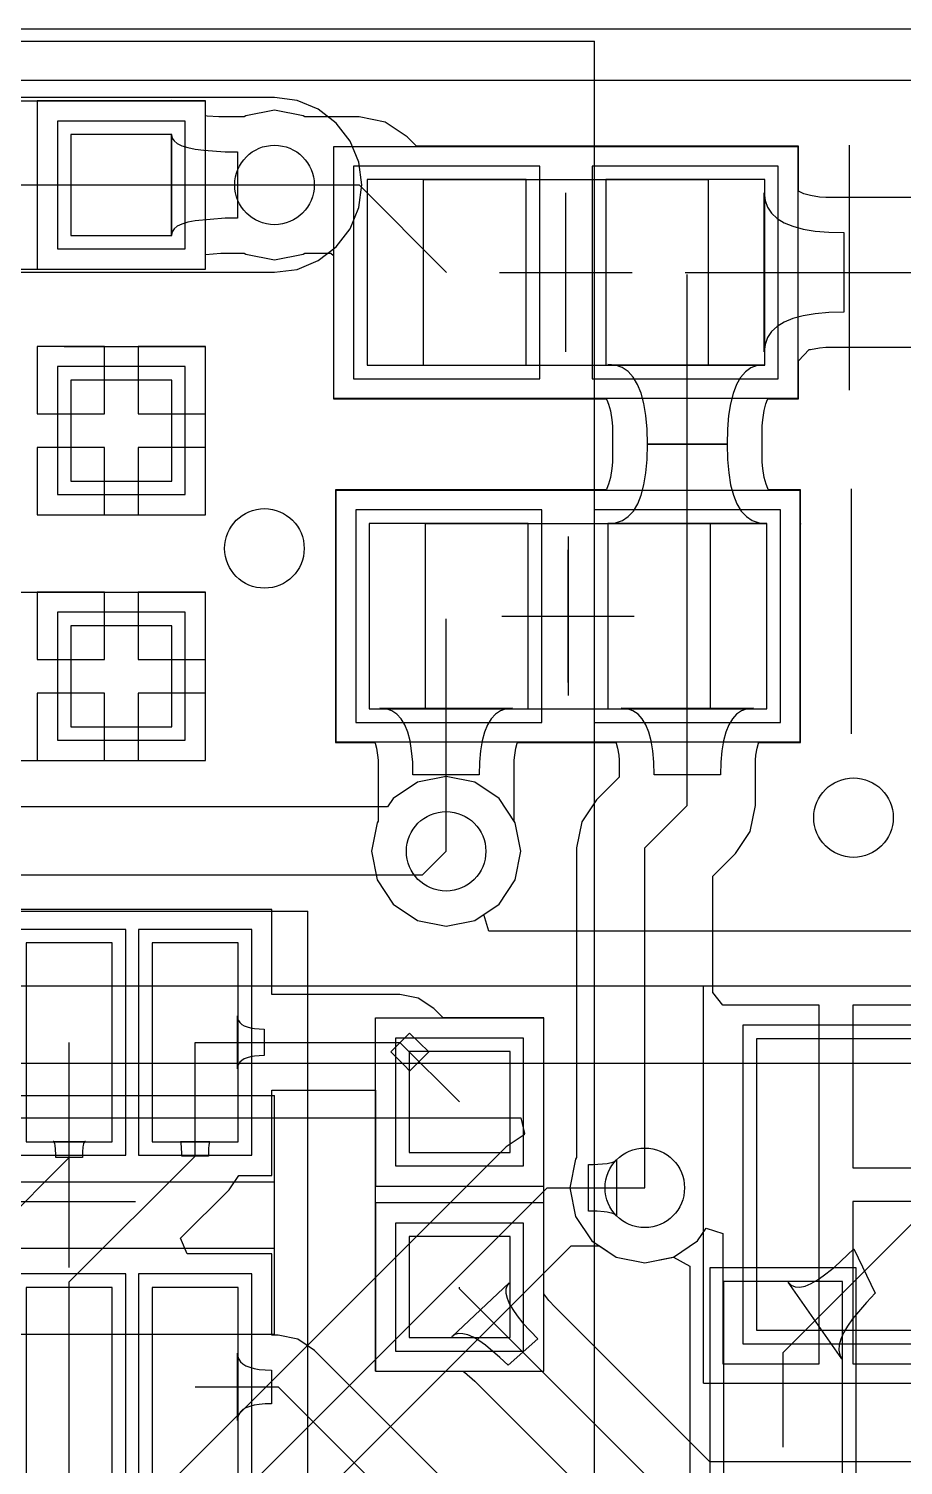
# Model space of a CAD drawing. Header units: millimetres. Extents: x 54.7 to 132.3, y 69.9 to 97.5.
# Drawn here: x 90.22 to 96.82, y 86.68 to 97.52 of the extents above; entities that cross this region are included whole.
import ezdxf

# ---------------------------------------------------------------- set-up
doc = ezdxf.new("R2010")
doc.units = ezdxf.units.MM
for name, color, linetype in [('BottomLayer', 5, 'Continuous'), ('BottomOverlay', 54, 'Continuous'), ('BottomPaste', 16, 'Continuous'), ('BottomSolder', 6, 'Continuous'), ('KeepOutLayer', 6, 'Continuous'), ('Mechanical13', 56, 'Continuous'), ('Mechanical15', 56, 'Continuous'), ('MultiLayer', 9, 'Continuous'), ('TopLayer', 1, 'Continuous'), ('TopOverlay', 2, 'Continuous'), ('TopPaste', 8, 'Continuous'), ('TopSolder', 216, 'Continuous')]:
    doc.layers.add(name, color=color, linetype=linetype)

# ---------------------------------------------------------------- blocks, each defined once
blk = doc.blocks.new('IMH3A_9')
at = {"layer": 'Mechanical13'}
for p, q in [((-1.5, 1.002), (-1.5, -0.798)), ((1.6, 1.002), (-1.5, 1.002)), ((1.6, -0.798), (1.6, 1.002)), ((1.6, -0.798), (-1.5, -0.798))]:
    blk.add_line(p, q, dxfattribs=at)
at = {"layer": 'Mechanical15'}
for p, q in [((-1.75, 2.388), (-1.75, -2.191)), ((1.85, 2.388), (-1.75, 2.388)), ((1.85, 2.388), (1.85, -2.191)), ((0.05, 0.5), (0.05, -0.5)), ((0.55, 0), (-0.45, 0)), ((1.85, -2.191), (-1.75, -2.191))]:
    blk.add_line(p, q, dxfattribs=at)
at = {"layer": 'TopLayer'}
for p, q in [((-0.575, 2.15), (-1.225, 2.15)), ((-1.225, 2.15), (-1.225, 0.65)), ((-0.575, 0.65), (-0.575, 2.15)), ((0.375, 2.15), (-0.275, 2.15)), ((-0.275, 2.15), (-0.275, 0.65)), ((0.375, 0.65), (0.375, 2.15)), ((1.325, 2.15), (0.675, 2.15)), ((0.675, 2.15), (0.675, 0.65)), ((1.325, 0.65), (1.325, 2.15)), ((-1.225, 0.65), (-0.575, 0.65)), ((-0.275, 0.65), (0.375, 0.65)), ((0.675, 0.65), (1.325, 0.65)), ((-0.575, -0.45), (-1.225, -0.45)), ((-1.225, -0.45), (-1.225, -1.95)), ((-0.575, -1.95), (-0.575, -0.45)), ((0.375, -0.45), (-0.275, -0.45)), ((-0.275, -0.45), (-0.275, -1.95)), ((0.375, -1.95), (0.375, -0.45)), ((1.325, -0.45), (0.675, -0.45)), ((0.675, -0.45), (0.675, -1.95)), ((1.325, -1.95), (1.325, -0.45)), ((-1.225, -1.95), (-0.575, -1.95)), ((-0.275, -1.95), (0.375, -1.95)), ((0.675, -1.95), (1.325, -1.95))]:
    blk.add_line(p, q, dxfattribs=at)
at = {"layer": 'TopOverlay'}
for p, q in [((2.3, 2.3), (2.3, -2.1)), ((1.6, 0.352), (-1.5, 0.352)), ((-1.5, 0.352), (-1.5, -0.148)), ((1.6, 0.352), (1.6, -0.148)), ((1.6, -0.148), (-1.5, -0.148))]:
    blk.add_line(p, q, dxfattribs=at)
at = {"layer": 'TopPaste'}
for p, q in [((-0.575, 2.15), (-1.225, 2.15)), ((-1.225, 2.15), (-1.225, 0.65)), ((-0.575, 0.65), (-0.575, 2.15)), ((0.375, 2.15), (-0.275, 2.15)), ((-0.275, 2.15), (-0.275, 0.65)), ((0.375, 0.65), (0.375, 2.15)), ((1.325, 2.15), (0.675, 2.15)), ((0.675, 2.15), (0.675, 0.65)), ((1.325, 0.65), (1.325, 2.15)), ((-1.225, 0.65), (-0.575, 0.65)), ((-0.275, 0.65), (0.375, 0.65)), ((0.675, 0.65), (1.325, 0.65)), ((-0.575, -0.45), (-1.225, -0.45)), ((-1.225, -0.45), (-1.225, -1.95)), ((-0.575, -1.95), (-0.575, -0.45)), ((0.375, -0.45), (-0.275, -0.45)), ((-0.275, -0.45), (-0.275, -1.95)), ((0.375, -1.95), (0.375, -0.45)), ((1.325, -0.45), (0.675, -0.45)), ((0.675, -0.45), (0.675, -1.95)), ((1.325, -1.95), (1.325, -0.45)), ((-1.225, -1.95), (-0.575, -1.95)), ((-0.275, -1.95), (0.375, -1.95)), ((0.675, -1.95), (1.325, -1.95))]:
    blk.add_line(p, q, dxfattribs=at)
at = {"layer": 'TopSolder'}
for p, q in [((-0.473, 2.252), (-1.327, 2.252)), ((-1.327, 2.252), (-1.327, 0.548)), ((-0.473, 0.548), (-0.473, 2.252)), ((0.477, 2.252), (-0.377, 2.252)), ((-0.377, 2.252), (-0.377, 0.548)), ((0.477, 0.548), (0.477, 2.252)), ((1.427, 2.252), (0.573, 2.252)), ((0.573, 2.252), (0.573, 0.548)), ((1.427, 0.548), (1.427, 2.252)), ((-1.327, 0.548), (-0.473, 0.548)), ((-0.377, 0.548), (0.477, 0.548)), ((0.573, 0.548), (1.427, 0.548)), ((-0.473, -0.348), (-1.327, -0.348)), ((-1.327, -0.348), (-1.327, -2.052)), ((-0.473, -2.052), (-0.473, -0.348)), ((0.477, -0.348), (-0.377, -0.348)), ((-0.377, -0.348), (-0.377, -2.052)), ((0.477, -2.052), (0.477, -0.348)), ((1.427, -0.348), (0.573, -0.348)), ((0.573, -0.348), (0.573, -2.052)), ((1.427, -2.052), (1.427, -0.348)), ((-1.327, -2.052), (-0.473, -2.052)), ((-0.377, -2.052), (0.477, -2.052)), ((0.573, -2.052), (1.427, -2.052))]:
    blk.add_line(p, q, dxfattribs=at)
blk = doc.blocks.new('SSH1106_B_12')
at = {"layer": 'BottomOverlay'}
for p in [(2.762, -2.134), (37.362, -25.381)]:
    blk.add_line(p, (2.762, -25.381), dxfattribs=at)
blk = doc.blocks.new('R0603_16')
at = {"layer": 'TopLayer'}
for p, q in [((-1.0795, 0.381), (-1.0795, -0.381)), ((-0.3175, 0.381), (-1.0795, 0.381)), ((-0.3175, -0.381), (-0.3175, 0.381)), ((0.3175, 0.381), (0.3175, -0.381)), ((1.0795, 0.381), (0.3175, 0.381)), ((1.0795, -0.381), (1.0795, 0.381)), ((-1.0795, -0.381), (-0.3175, -0.381)), ((0.3175, -0.381), (1.0795, -0.381))]:
    blk.add_line(p, q, dxfattribs=at)
at = {"layer": 'TopOverlay'}
for p, q in [((-1.3335, 0.635), (-1.3335, -0.635)), ((1.3335, 0.635), (-1.3335, 0.635)), ((1.3335, 0.635), (1.3335, -0.635)), ((1.3335, -0.635), (-1.3335, -0.635))]:
    blk.add_line(p, q, dxfattribs=at)
at = {"layer": 'TopPaste'}
for p, q in [((-1.0795, 0.381), (-1.0795, -0.381)), ((-0.3175, 0.381), (-1.0795, 0.381)), ((-0.3175, -0.381), (-0.3175, 0.381)), ((0.3175, 0.381), (0.3175, -0.381)), ((1.0795, 0.381), (0.3175, 0.381)), ((1.0795, -0.381), (1.0795, 0.381)), ((-1.0795, -0.381), (-0.3175, -0.381)), ((0.3175, -0.381), (1.0795, -0.381))]:
    blk.add_line(p, q, dxfattribs=at)
at = {"layer": 'TopSolder'}
for p, q in [((-1.1811, 0.4826), (-1.1811, -0.4826)), ((-0.2159, 0.4826), (-1.1811, 0.4826)), ((-0.2159, -0.4826), (-0.2159, 0.4826)), ((0.2159, 0.4826), (0.2159, -0.4826)), ((1.1811, 0.4826), (0.2159, 0.4826)), ((1.1811, -0.4826), (1.1811, 0.4826)), ((-1.1811, -0.4826), (-0.2159, -0.4826)), ((0.2159, -0.4826), (1.1811, -0.4826))]:
    blk.add_line(p, q, dxfattribs=at)
blk = doc.blocks.new('R0603_19')
at = {"layer": 'TopLayer'}
for p, q in [((-1.0795, 0.381), (-1.0795, -0.381)), ((-0.3175, 0.381), (-1.0795, 0.381)), ((-0.3175, -0.381), (-0.3175, 0.381)), ((0.3175, 0.381), (0.3175, -0.381)), ((1.0795, 0.381), (0.3175, 0.381)), ((1.0795, -0.381), (1.0795, 0.381)), ((-1.0795, -0.381), (-0.3175, -0.381)), ((0.3175, -0.381), (1.0795, -0.381))]:
    blk.add_line(p, q, dxfattribs=at)
at = {"layer": 'TopOverlay'}
for p, q in [((-1.3335, -0.635), (-1.3335, 0.635)), ((-1.3335, 0.635), (1.3335, 0.635)), ((1.3335, -0.635), (1.3335, 0.635)), ((-1.3335, -0.635), (1.3335, -0.635))]:
    blk.add_line(p, q, dxfattribs=at)
at = {"layer": 'TopPaste'}
for p, q in [((-1.0795, 0.381), (-1.0795, -0.381)), ((-0.3175, 0.381), (-1.0795, 0.381)), ((-0.3175, -0.381), (-0.3175, 0.381)), ((0.3175, 0.381), (0.3175, -0.381)), ((1.0795, 0.381), (0.3175, 0.381)), ((1.0795, -0.381), (1.0795, 0.381)), ((-1.0795, -0.381), (-0.3175, -0.381)), ((0.3175, -0.381), (1.0795, -0.381))]:
    blk.add_line(p, q, dxfattribs=at)
at = {"layer": 'TopSolder'}
for p, q in [((-1.1811, 0.4826), (-1.1811, -0.4826)), ((-0.2159, 0.4826), (-1.1811, 0.4826)), ((-0.2159, -0.4826), (-0.2159, 0.4826)), ((0.2159, 0.4826), (0.2159, -0.4826)), ((1.1811, 0.4826), (0.2159, 0.4826)), ((1.1811, -0.4826), (1.1811, 0.4826)), ((-1.1811, -0.4826), (-0.2159, -0.4826)), ((0.2159, -0.4826), (1.1811, -0.4826))]:
    blk.add_line(p, q, dxfattribs=at)
blk = doc.blocks.new('R0603_26')
at = {"layer": 'TopLayer'}
for p, q in [((-1.079, 0.381), (-1.079, -0.381)), ((-0.317, 0.381), (-1.079, 0.381)), ((-0.317, -0.381), (-0.317, 0.381)), ((0.317, 0.381), (0.317, -0.381)), ((1.079, 0.381), (0.317, 0.381)), ((1.079, -0.381), (1.079, 0.381)), ((-1.079, -0.381), (-0.317, -0.381)), ((0.317, -0.381), (1.079, -0.381))]:
    blk.add_line(p, q, dxfattribs=at)
at = {"layer": 'TopOverlay'}
for p, q in [((-1.333, -0.635), (-1.333, 0.635)), ((1.333, 0.635), (-1.333, 0.635)), ((1.333, -0.635), (1.333, 0.635)), ((1.333, -0.635), (-1.333, -0.635))]:
    blk.add_line(p, q, dxfattribs=at)
at = {"layer": 'TopPaste'}
for p, q in [((-1.079, 0.381), (-1.079, -0.381)), ((-0.317, 0.381), (-1.079, 0.381)), ((-0.317, -0.381), (-0.317, 0.381)), ((0.317, 0.381), (0.317, -0.381)), ((1.079, 0.381), (0.317, 0.381)), ((1.079, -0.381), (1.079, 0.381)), ((-1.079, -0.381), (-0.317, -0.381)), ((0.317, -0.381), (1.079, -0.381))]:
    blk.add_line(p, q, dxfattribs=at)
at = {"layer": 'TopSolder'}
for p, q in [((-1.181, 0.483), (-1.181, -0.483)), ((-0.216, 0.483), (-1.181, 0.483)), ((-0.216, -0.483), (-0.216, 0.483)), ((0.216, 0.483), (0.216, -0.483)), ((1.181, 0.483), (0.216, 0.483)), ((1.181, -0.483), (1.181, 0.483)), ((-1.181, -0.483), (-0.216, -0.483)), ((0.216, -0.483), (1.181, -0.483))]:
    blk.add_line(p, q, dxfattribs=at)
blk = doc.blocks.new('1_4148_39')
at = {"layer": 'Mechanical13'}
for p, q in [((-0.257, -0.678), (-0.257, 0.722)), ((-0.257, 0.722), (1.893, 0.722)), ((1.893, -0.678), (1.893, 0.722)), ((-0.257, -0.678), (1.893, -0.678))]:
    blk.add_line(p, q, dxfattribs=at)
at = {"layer": 'Mechanical15'}
for p, q in [((-0.932, -0.928), (-0.932, 0.972)), ((-0.932, 0.972), (2.568, 0.972)), ((2.568, 0.972), (2.568, -0.928)), ((0.818, -0.478), (0.818, 0.522)), ((0.318, 0.022), (1.318, 0.022)), ((-0.932, -0.928), (2.568, -0.928))]:
    blk.add_line(p, q, dxfattribs=at)
at = {"layer": 'TopLayer'}
for p, q in [((0.518, 0.722), (-0.682, 0.722)), ((-0.682, 0.722), (-0.682, -0.678)), ((0.518, -0.678), (0.518, 0.722)), ((2.318, 0.722), (1.118, 0.722)), ((1.118, 0.722), (1.118, -0.678)), ((2.318, -0.678), (2.318, 0.722)), ((-0.682, -0.678), (0.518, -0.678)), ((1.118, -0.678), (2.318, -0.678))]:
    blk.add_line(p, q, dxfattribs=at)
at = {"layer": 'TopOverlay'}
for p, q in [((2.957, -0.867), (2.957, 0.983)), ((0.818, 0.622), (0.818, -0.578))]:
    blk.add_line(p, q, dxfattribs=at)
at = {"layer": 'TopPaste'}
for p, q in [((0.518, 0.722), (-0.682, 0.722)), ((-0.682, 0.722), (-0.682, -0.678)), ((0.518, -0.678), (0.518, 0.722)), ((2.318, 0.722), (1.118, 0.722)), ((1.118, 0.722), (1.118, -0.678)), ((2.318, -0.678), (2.318, 0.722)), ((-0.682, -0.678), (0.518, -0.678)), ((1.118, -0.678), (2.318, -0.678))]:
    blk.add_line(p, q, dxfattribs=at)
at = {"layer": 'TopSolder'}
for p, q in [((0.62, 0.824), (-0.784, 0.824)), ((-0.784, 0.824), (-0.784, -0.78)), ((0.62, -0.78), (0.62, 0.824)), ((2.42, 0.824), (1.016, 0.824)), ((1.016, 0.824), (1.016, -0.78)), ((2.42, -0.78), (2.42, 0.824)), ((-0.784, -0.78), (0.62, -0.78)), ((1.016, -0.78), (2.42, -0.78))]:
    blk.add_line(p, q, dxfattribs=at)
blk = doc.blocks.new('1_4148_41')
at = {"layer": 'Mechanical13'}
for p, q in [((-0.257, -0.678), (-0.257, 0.722)), ((-0.257, 0.722), (1.893, 0.722)), ((1.893, -0.678), (1.893, 0.722)), ((-0.257, -0.678), (1.893, -0.678))]:
    blk.add_line(p, q, dxfattribs=at)
at = {"layer": 'Mechanical15'}
for p, q in [((-0.932, -0.928), (-0.932, 0.972)), ((-0.932, 0.972), (2.568, 0.972)), ((2.568, 0.972), (2.568, -0.928)), ((0.818, -0.478), (0.818, 0.522)), ((0.318, 0.022), (1.318, 0.022)), ((-0.932, -0.928), (2.568, -0.928))]:
    blk.add_line(p, q, dxfattribs=at)
at = {"layer": 'TopLayer'}
for p, q in [((0.518, 0.722), (-0.682, 0.722)), ((-0.682, 0.722), (-0.682, -0.678)), ((0.518, -0.678), (0.518, 0.722)), ((2.318, 0.722), (1.118, 0.722)), ((1.118, 0.722), (1.118, -0.678)), ((2.318, -0.678), (2.318, 0.722)), ((-0.682, -0.678), (0.518, -0.678)), ((1.118, -0.678), (2.318, -0.678))]:
    blk.add_line(p, q, dxfattribs=at)
at = {"layer": 'TopOverlay'}
for p, q in [((2.957, -0.867), (2.957, 0.983)), ((0.818, -0.578), (0.818, 0.622))]:
    blk.add_line(p, q, dxfattribs=at)
at = {"layer": 'TopPaste'}
for p, q in [((0.518, 0.722), (-0.682, 0.722)), ((-0.682, 0.722), (-0.682, -0.678)), ((0.518, -0.678), (0.518, 0.722)), ((2.318, 0.722), (1.118, 0.722)), ((1.118, 0.722), (1.118, -0.678)), ((2.318, -0.678), (2.318, 0.722)), ((-0.682, -0.678), (0.518, -0.678)), ((1.118, -0.678), (2.318, -0.678))]:
    blk.add_line(p, q, dxfattribs=at)
at = {"layer": 'TopSolder'}
for p, q in [((0.62, 0.824), (-0.784, 0.824)), ((-0.784, 0.824), (-0.784, -0.78)), ((0.62, -0.78), (0.62, 0.824)), ((2.42, 0.824), (1.016, 0.824)), ((1.016, 0.824), (1.016, -0.78)), ((2.42, -0.78), (2.42, 0.824)), ((-0.784, -0.78), (0.62, -0.78)), ((1.016, -0.78), (2.42, -0.78))]:
    blk.add_line(p, q, dxfattribs=at)
blk = doc.blocks.new('C0603_43')
at = {"layer": 'TopLayer'}
for p, q in [((-0.356, 0.559), (-0.356, -0.203)), ((0.406, 0.559), (-0.356, 0.559)), ((0.406, -0.203), (0.406, 0.559)), ((1.041, 0.559), (1.041, -0.203)), ((1.803, 0.559), (1.041, 0.559)), ((1.803, -0.203), (1.803, 0.559)), ((-0.356, -0.203), (0.406, -0.203)), ((1.041, -0.203), (1.803, -0.203))]:
    blk.add_line(p, q, dxfattribs=at)
at = {"layer": 'TopOverlay'}
for p, q in [((-0.61, 0.813), (-0.61, -0.457)), ((0.457, 0.813), (-0.61, 0.813)), ((2.032, 0.813), (0.965, 0.813)), ((2.057, 0.813), (2.057, -0.457)), ((0.457, -0.457), (-0.61, -0.457)), ((2.032, -0.457), (0.965, -0.457))]:
    blk.add_line(p, q, dxfattribs=at)
at = {"layer": 'TopPaste'}
for p, q in [((-0.356, 0.559), (-0.356, -0.203)), ((0.406, 0.559), (-0.356, 0.559)), ((0.406, -0.203), (0.406, 0.559)), ((1.041, 0.559), (1.041, -0.203)), ((1.803, 0.559), (1.041, 0.559)), ((1.803, -0.203), (1.803, 0.559)), ((-0.356, -0.203), (0.406, -0.203)), ((1.041, -0.203), (1.803, -0.203))]:
    blk.add_line(p, q, dxfattribs=at)
at = {"layer": 'TopSolder'}
for p, q in [((-0.457, 0.66), (-0.457, -0.305)), ((0.508, 0.66), (-0.457, 0.66)), ((0.508, -0.305), (0.508, 0.66)), ((0.94, 0.66), (0.94, -0.305)), ((1.905, 0.66), (0.94, 0.66)), ((1.905, -0.305), (1.905, 0.66)), ((-0.457, -0.305), (0.508, -0.305)), ((0.94, -0.305), (1.905, -0.305))]:
    blk.add_line(p, q, dxfattribs=at)
blk = doc.blocks.new('__2812__B_55')
at = {"layer": 'BottomLayer'}
for p, q in [((-1.25, 3.75), (-1.25, 2.85)), ((1.25, 3.75), (-1.25, 3.75)), ((1.25, 2.85), (1.25, 3.75)), ((3.65, 3.75), (3.65, 2.85)), ((6.15, 3.75), (3.65, 3.75)), ((6.15, 2.85), (6.15, 3.75)), ((-1.25, 2.85), (1.25, 2.85)), ((3.65, 2.85), (6.15, 2.85)), ((-1.25, 0.45), (-1.25, -0.45)), ((1.25, 0.45), (-1.25, 0.45)), ((1.25, -0.45), (1.25, 0.45)), ((3.65, 0.45), (3.65, -0.45)), ((6.15, 0.45), (3.65, 0.45)), ((6.15, -0.45), (6.15, 0.45)), ((-1.25, -0.45), (1.25, -0.45)), ((3.65, -0.45), (6.15, -0.45))]:
    blk.add_line(p, q, dxfattribs=at)
at = {"layer": 'BottomOverlay'}
blk.add_line((6.706, 2.388), (6.706, 4.115), dxfattribs=at)
blk.add_circle((2.413, 1.499), 1.255, dxfattribs=at)
at = {"layer": 'BottomPaste'}
for p, q in [((-1.25, 3.75), (-1.25, 2.85)), ((1.25, 3.75), (-1.25, 3.75)), ((1.25, 2.85), (1.25, 3.75)), ((3.65, 3.75), (3.65, 2.85)), ((6.15, 3.75), (3.65, 3.75)), ((6.15, 2.85), (6.15, 3.75)), ((-1.25, 2.85), (1.25, 2.85)), ((3.65, 2.85), (6.15, 2.85)), ((-1.25, 0.45), (-1.25, -0.45)), ((1.25, 0.45), (-1.25, 0.45)), ((1.25, -0.45), (1.25, 0.45)), ((3.65, 0.45), (3.65, -0.45)), ((6.15, 0.45), (3.65, 0.45)), ((6.15, -0.45), (6.15, 0.45)), ((-1.25, -0.45), (1.25, -0.45)), ((3.65, -0.45), (6.15, -0.45))]:
    blk.add_line(p, q, dxfattribs=at)
at = {"layer": 'BottomSolder'}
for p, q in [((-1.352, 3.852), (-1.352, 2.748)), ((1.352, 3.852), (-1.352, 3.852)), ((1.352, 2.748), (1.352, 3.852)), ((3.548, 3.852), (3.548, 2.748)), ((6.252, 3.852), (3.548, 3.852)), ((6.252, 2.748), (6.252, 3.852)), ((-1.352, 2.748), (1.352, 2.748)), ((3.548, 2.748), (6.252, 2.748)), ((-1.352, 0.552), (-1.352, -0.552)), ((1.352, 0.552), (-1.352, 0.552)), ((1.352, -0.552), (1.352, 0.552)), ((3.548, 0.552), (3.548, -0.552)), ((6.252, 0.552), (3.548, 0.552)), ((6.252, -0.552), (6.252, 0.552)), ((-1.352, -0.552), (1.352, -0.552)), ((3.548, -0.552), (6.252, -0.552))]:
    blk.add_line(p, q, dxfattribs=at)
blk = doc.blocks.new('C3528_57')
at = {"layer": 'TopLayer'}
for p, q in [((-1.9, 1.1), (-1.9, -1.1)), ((-0.7, 1.1), (-1.9, 1.1)), ((-0.7, -1.1), (-0.7, 1.1)), ((0.7, 1.1), (0.7, -1.1)), ((1.9, 1.1), (0.7, 1.1)), ((1.9, -1.1), (1.9, 1.1)), ((-1.9, -1.1), (-0.7, -1.1)), ((0.7, -1.1), (1.9, -1.1))]:
    blk.add_line(p, q, dxfattribs=at)
at = {"layer": 'TopOverlay'}
for p, q in [((-2.3, 1.5), (-2.3, 0)), ((2.3, 1.5), (-2.3, 1.5)), ((2.3, 1.5), (2.3, -1.5)), ((-2.743, 1.295), (-2.743, -1.372)), ((-2.3, 0), (-2.3, -1.5)), ((2.3, -1.5), (-2.3, -1.5))]:
    blk.add_line(p, q, dxfattribs=at)
at = {"layer": 'TopPaste'}
for p, q in [((-1.9, 1.1), (-1.9, -1.1)), ((-0.7, 1.1), (-1.9, 1.1)), ((-0.7, -1.1), (-0.7, 1.1)), ((0.7, 1.1), (0.7, -1.1)), ((1.9, 1.1), (0.7, 1.1)), ((1.9, -1.1), (1.9, 1.1)), ((-1.9, -1.1), (-0.7, -1.1)), ((0.7, -1.1), (1.9, -1.1))]:
    blk.add_line(p, q, dxfattribs=at)
at = {"layer": 'TopSolder'}
for p, q in [((-2.002, 1.202), (-2.002, -1.202)), ((-0.598, 1.202), (-2.002, 1.202)), ((-0.598, -1.202), (-0.598, 1.202)), ((0.598, 1.202), (0.598, -1.202)), ((2.002, 1.202), (0.598, 1.202)), ((2.002, -1.202), (2.002, 1.202)), ((-2.002, -1.202), (-0.598, -1.202)), ((0.598, -1.202), (2.002, -1.202))]:
    blk.add_line(p, q, dxfattribs=at)

msp = doc.modelspace()

# ---------------------------------------------------------------- linework, layer by layer
at = {"layer": 'BottomLayer'}
for p, q in [((58.634, 97.133), (97.593, 97.133)), ((92.075, 97.002), (81.712, 97.002)), ((92.246, 96.979), (92.075, 97.002)), ((92.405, 96.913), (92.246, 96.979)), ((92.541, 96.809), (92.405, 96.913)), ((92.646, 96.672), (92.541, 96.809)), ((92.712, 96.513), (92.646, 96.672)), ((92.735, 96.342), (92.712, 96.513)), ((81.712, 96.342), (92.075, 96.342)), ((92.712, 96.171), (92.735, 96.342)), ((92.646, 96.012), (92.712, 96.171)), ((92.541, 95.876), (92.646, 96.012)), ((92.405, 95.771), (92.541, 95.876)), ((92.246, 95.705), (92.405, 95.771)), ((81.985, 95.683), (92.075, 95.683)), ((92.075, 95.683), (92.246, 95.705)), ((93.154, 91.835), (92.971, 91.712)), ((93.37, 91.878), (93.154, 91.835)), ((93.587, 91.835), (93.37, 91.878)), ((93.77, 91.712), (93.587, 91.835)), ((92.929, 91.649), (88.42, 91.649)), ((92.971, 91.712), (92.929, 91.649)), ((93.892, 91.529), (93.77, 91.712)), ((93.935, 91.313), (93.892, 91.529)), ((93.193, 91.135), (93.37, 91.313)), ((93.892, 91.097), (93.935, 91.313)), ((73.177, 91.135), (93.193, 91.135)), ((93.77, 90.914), (93.892, 91.097)), ((93.654, 90.836), (93.77, 90.914)), ((93.692, 90.709), (93.654, 90.836)), ((102.977, 90.709), (93.692, 90.709)), ((75.692, 90.297), (103.175, 90.297)), ((88.341, 89.713), (99.492, 89.713)), ((88.512, 89.301), (93.933, 89.301)), ((93.933, 89.301), (93.962, 89.183)), ((93.96, 89.174), (93.823, 89.082)), ((93.962, 89.183), (93.96, 89.174)), ((93.823, 89.082), (89.302, 84.561)), ((94.445, 88.598), (94.445, 88.948)), ((94.445, 88.948), (94.479, 88.948)), ((94.479, 88.948), (94.585, 88.957)), ((94.585, 88.957), (94.605, 88.961)), ((94.605, 88.961), (94.621, 88.965)), ((94.621, 88.965), (94.635, 88.97)), ((94.635, 88.97), (94.646, 88.976)), ((94.646, 88.976), (94.655, 88.983)), ((94.655, 88.983), (94.655, 88.563)), ((95.912, 87.53), (97.384, 89.002)), ((89.611, 84.252), (94.132, 88.773)), ((94.132, 88.773), (94.869, 88.773)), ((94.51, 88.597), (94.445, 88.598)), ((94.563, 88.592), (94.51, 88.597)), ((94.585, 88.589), (94.563, 88.592)), ((94.605, 88.585), (94.585, 88.589)), ((94.621, 88.581), (94.605, 88.585)), ((94.635, 88.576), (94.621, 88.581)), ((94.646, 88.57), (94.635, 88.576)), ((94.655, 88.563), (94.646, 88.57)), ((90.049, 84.071), (94.314, 88.336)), ((94.314, 88.336), (94.525, 88.336)), ((94.525, 88.336), (94.527, 88.335)), ((94.527, 88.335), (94.653, 88.251)), ((96.3, 88.175), (96.446, 88.312)), ((96.446, 88.312), (96.607, 87.977)), ((94.653, 88.251), (94.869, 88.208)), ((94.869, 88.208), (95.081, 88.25)), ((95.081, 88.25), (95.085, 88.251)), ((95.085, 88.251), (95.208, 88.181)), ((95.208, 88.181), (95.208, 85.502)), ((96.236, 88.123), (96.3, 88.175)), ((96.356, 87.482), (95.951, 88.061)), ((95.951, 88.061), (95.974, 88.038)), ((95.974, 88.038), (96.003, 88.025)), ((96.079, 88.032), (96.125, 88.052)), ((96.125, 88.052), (96.178, 88.082)), ((96.178, 88.082), (96.236, 88.123)), ((96.003, 88.025), (96.038, 88.023)), ((96.038, 88.023), (96.079, 88.032)), ((96.607, 87.977), (96.541, 87.909)), ((96.541, 87.909), (96.437, 87.785)), ((96.398, 87.73), (96.369, 87.678)), ((96.437, 87.785), (96.398, 87.73)), ((96.348, 87.631), (96.337, 87.587)), ((96.369, 87.678), (96.348, 87.631)), ((95.912, 86.817), (95.912, 87.53)), ((96.337, 87.587), (96.334, 87.548)), ((96.334, 87.548), (96.341, 87.513)), ((96.341, 87.513), (96.356, 87.482))]:
    msp.add_line(p, q, dxfattribs=at)
for centre in [(92.075, 96.342), (91.999, 93.599), (96.444, 91.567), (93.37, 91.313), (94.869, 88.773)]:
    msp.add_circle(centre, 0.3, dxfattribs=at)
at = {"layer": 'KeepOutLayer'}
msp.add_line((58.532, 97.521), (130.127, 97.521), dxfattribs=at)
at = {"layer": 'MultiLayer'}
for centre in [(92.075, 96.342), (91.999, 93.599), (96.444, 91.567), (93.37, 91.313), (94.869, 88.773)]:
    msp.add_circle(centre, 0.3, dxfattribs=at)
at = {"layer": 'TopLayer'}
for p, q in [((75.118, 97.133), (97.593, 97.133)), ((91.288, 96.977), (90.284, 96.977)), ((90.284, 96.977), (90.284, 95.707)), ((91.297, 96.979), (91.288, 96.977)), ((91.307, 96.977), (91.297, 96.979)), ((91.554, 96.977), (91.307, 96.977)), ((91.554, 96.863), (91.554, 96.977)), ((91.568, 96.862), (91.554, 96.863)), ((91.654, 96.856), (91.568, 96.862)), ((91.847, 96.856), (91.654, 96.856)), ((91.859, 96.864), (91.847, 96.856)), ((92.075, 96.907), (91.859, 96.864)), ((92.291, 96.864), (92.075, 96.907)), ((92.303, 96.856), (92.291, 96.864)), ((92.713, 96.856), (92.303, 96.856)), ((92.91, 96.817), (92.713, 96.856)), ((93.077, 96.706), (92.91, 96.817)), ((91.297, 95.964), (91.297, 96.72)), ((91.297, 96.72), (91.302, 96.696)), ((91.302, 96.696), (91.317, 96.674)), ((91.317, 96.674), (91.342, 96.655)), ((91.342, 96.655), (91.377, 96.638)), ((91.377, 96.638), (91.422, 96.624)), ((91.422, 96.624), (91.477, 96.613)), ((91.477, 96.613), (91.542, 96.604)), ((91.542, 96.604), (91.702, 96.593)), ((93.147, 96.636), (93.077, 96.706)), ((94.193, 96.636), (93.147, 96.636)), ((94.228, 96.636), (94.193, 96.636)), ((94.32, 96.636), (94.228, 96.636)), ((94.355, 96.636), (94.32, 96.636)), ((96.028, 96.636), (94.355, 96.636)), ((96.028, 96.311), (96.028, 96.636)), ((91.702, 96.593), (91.797, 96.592)), ((91.797, 96.592), (91.797, 96.092)), ((90.919, 96.342), (92.075, 96.342)), ((92.075, 96.342), (92.713, 96.342)), ((92.713, 96.342), (93.374, 95.682)), ((95.771, 95.082), (95.771, 96.282)), ((95.771, 96.282), (95.777, 96.225)), ((96.028, 96.309), (96.028, 96.311)), ((96.03, 96.294), (96.028, 96.309)), ((96.038, 96.289), (96.03, 96.294)), ((96.07, 96.276), (96.038, 96.289)), ((96.12, 96.262), (96.07, 96.276)), ((95.777, 96.225), (95.795, 96.174)), ((95.795, 96.174), (95.825, 96.129)), ((96.187, 96.251), (96.12, 96.262)), ((96.236, 96.247), (96.187, 96.251)), ((97.153, 96.247), (96.236, 96.247)), ((91.422, 96.06), (91.377, 96.046)), ((91.477, 96.072), (91.422, 96.06)), ((91.702, 96.091), (91.477, 96.072)), ((91.797, 96.092), (91.702, 96.091)), ((95.825, 96.129), (95.867, 96.09)), ((95.867, 96.09), (95.921, 96.057)), ((91.302, 95.989), (91.297, 95.964)), ((91.317, 96.01), (91.302, 95.989)), ((91.342, 96.03), (91.317, 96.01)), ((91.377, 96.046), (91.342, 96.03)), ((95.921, 96.057), (95.987, 96.03)), ((95.987, 96.03), (96.065, 96.009)), ((96.065, 96.009), (96.155, 95.994)), ((96.155, 95.994), (96.257, 95.985)), ((96.257, 95.985), (96.371, 95.982)), ((96.371, 95.982), (96.371, 95.382)), ((91.554, 95.818), (91.671, 95.828)), ((91.554, 95.707), (91.554, 95.818)), ((91.671, 95.828), (91.847, 95.828)), ((91.847, 95.828), (91.859, 95.82)), ((91.859, 95.82), (92.075, 95.777)), ((92.075, 95.777), (92.291, 95.82)), ((92.291, 95.82), (92.303, 95.828)), ((92.303, 95.828), (92.501, 95.828)), ((92.501, 95.828), (92.52, 95.809)), ((92.52, 95.809), (92.52, 94.728)), ((90.284, 95.707), (91.288, 95.707)), ((91.288, 95.707), (91.297, 95.705)), ((91.297, 95.705), (91.307, 95.707)), ((91.307, 95.707), (91.554, 95.707)), ((95.174, 95.682), (97.714, 95.682)), ((95.19, 93.088), (95.19, 95.666)), ((95.921, 95.307), (95.867, 95.274)), ((95.987, 95.334), (95.921, 95.307)), ((96.065, 95.355), (95.987, 95.334)), ((96.155, 95.37), (96.065, 95.355)), ((96.257, 95.379), (96.155, 95.37)), ((96.371, 95.382), (96.257, 95.379)), ((95.825, 95.235), (95.795, 95.19)), ((95.867, 95.274), (95.825, 95.235)), ((90.792, 95.123), (90.284, 95.123)), ((90.284, 95.123), (90.284, 94.615)), ((90.792, 94.615), (90.792, 95.123)), ((91.554, 95.123), (91.046, 95.123)), ((91.046, 95.123), (91.046, 94.615)), ((91.554, 94.615), (91.554, 95.123)), ((95.777, 95.139), (95.771, 95.082)), ((95.795, 95.19), (95.777, 95.139)), ((96.028, 95.014), (96.11, 95.099)), ((96.11, 95.099), (96.12, 95.101)), ((96.12, 95.101), (96.187, 95.113)), ((96.187, 95.113), (96.236, 95.117)), ((96.236, 95.117), (97.657, 95.117)), ((94.647, 94.982), (94.59, 94.988)), ((94.59, 94.988), (95.771, 94.985)), ((94.698, 94.964), (94.647, 94.982)), ((95.717, 94.979), (95.67, 94.961)), ((95.771, 94.985), (95.717, 94.979)), ((96.028, 95.01), (96.028, 95.014)), ((96.028, 94.994), (96.028, 95.01)), ((96.03, 94.984), (96.028, 94.994)), ((96.028, 94.975), (96.03, 94.984)), ((96.028, 94.728), (96.028, 94.975)), ((94.743, 94.933), (94.698, 94.964)), ((94.782, 94.891), (94.743, 94.933)), ((94.815, 94.837), (94.782, 94.891)), ((95.591, 94.889), (95.56, 94.835)), ((95.628, 94.931), (95.591, 94.889)), ((95.67, 94.961), (95.628, 94.931)), ((94.842, 94.77), (94.815, 94.837)), ((94.863, 94.692), (94.842, 94.77)), ((95.535, 94.769), (95.515, 94.691)), ((95.56, 94.835), (95.535, 94.769)), ((92.52, 94.728), (94.193, 94.728)), ((94.193, 94.728), (94.228, 94.728)), ((94.228, 94.728), (94.32, 94.728)), ((94.32, 94.728), (94.355, 94.728)), ((94.355, 94.728), (94.578, 94.728)), ((94.578, 94.728), (94.583, 94.72)), ((94.583, 94.72), (94.596, 94.688)), ((94.596, 94.688), (94.61, 94.637)), ((94.878, 94.602), (94.863, 94.692)), ((95.515, 94.691), (95.501, 94.601)), ((95.769, 94.639), (95.782, 94.691)), ((95.782, 94.691), (95.795, 94.724)), ((95.795, 94.724), (95.797, 94.727)), ((95.797, 94.727), (95.8, 94.727)), ((95.8, 94.727), (95.801, 94.728)), ((95.801, 94.728), (96.028, 94.728)), ((90.284, 94.615), (90.792, 94.615)), ((91.046, 94.615), (91.554, 94.615)), ((94.61, 94.637), (94.621, 94.569)), ((94.621, 94.569), (94.625, 94.521)), ((94.887, 94.499), (94.878, 94.602)), ((95.501, 94.601), (95.493, 94.499)), ((95.755, 94.525), (95.759, 94.57)), ((95.759, 94.57), (95.769, 94.639)), ((94.625, 94.521), (94.625, 94.249)), ((94.89, 94.385), (94.887, 94.499)), ((95.493, 94.499), (95.49, 94.385)), ((95.755, 94.249), (95.755, 94.525)), ((90.792, 94.361), (90.284, 94.361)), ((90.284, 94.361), (90.284, 93.853)), ((90.792, 93.853), (90.792, 94.361)), ((91.554, 94.361), (91.046, 94.361)), ((91.046, 94.361), (91.046, 93.853)), ((91.554, 93.853), (91.554, 94.361)), ((94.887, 94.271), (94.89, 94.385)), ((94.89, 94.385), (95.49, 94.385)), ((95.49, 94.385), (94.89, 94.385)), ((95.49, 94.385), (95.493, 94.271)), ((94.625, 94.249), (94.621, 94.201)), ((94.878, 94.169), (94.887, 94.271)), ((95.493, 94.271), (95.502, 94.169)), ((95.759, 94.201), (95.755, 94.249)), ((94.61, 94.133), (94.596, 94.083)), ((94.621, 94.201), (94.61, 94.133)), ((94.863, 94.079), (94.878, 94.169)), ((95.502, 94.169), (95.517, 94.079)), ((95.77, 94.133), (95.759, 94.201)), ((95.784, 94.083), (95.77, 94.133)), ((94.209, 94.042), (92.536, 94.042)), ((92.536, 94.042), (92.536, 92.134)), ((94.244, 94.042), (94.209, 94.042)), ((94.336, 94.042), (94.244, 94.042)), ((94.371, 94.042), (94.336, 94.042)), ((94.564, 94.042), (94.371, 94.042)), ((94.566, 94.042), (94.564, 94.042)), ((94.579, 94.043), (94.566, 94.042)), ((94.583, 94.051), (94.579, 94.043)), ((94.596, 94.083), (94.583, 94.051)), ((94.816, 93.935), (94.842, 94.001)), ((94.842, 94.001), (94.863, 94.079)), ((95.517, 94.079), (95.538, 94.001)), ((95.538, 94.001), (95.564, 93.935)), ((95.797, 94.051), (95.784, 94.083)), ((95.801, 94.043), (95.797, 94.051)), ((95.814, 94.042), (95.801, 94.043)), ((95.816, 94.042), (95.814, 94.042)), ((96.044, 94.042), (95.816, 94.042)), ((96.044, 93.794), (96.044, 94.042)), ((94.783, 93.881), (94.816, 93.935)), ((95.564, 93.935), (95.597, 93.881)), ((90.284, 93.853), (90.792, 93.853)), ((91.046, 93.853), (91.554, 93.853)), ((94.593, 93.785), (94.649, 93.791)), ((95.787, 93.785), (94.593, 93.785)), ((94.649, 93.791), (94.7, 93.809)), ((94.7, 93.809), (94.744, 93.839)), ((94.744, 93.839), (94.783, 93.881)), ((95.597, 93.881), (95.636, 93.839)), ((95.636, 93.839), (95.68, 93.809)), ((95.68, 93.809), (95.731, 93.791)), ((95.731, 93.791), (95.787, 93.785)), ((96.046, 93.785), (96.044, 93.794)), ((96.044, 93.775), (96.046, 93.785)), ((96.044, 93.762), (96.044, 93.775)), ((96.044, 93.757), (96.044, 93.762)), ((96.044, 93.756), (96.044, 93.757)), ((96.044, 92.134), (96.044, 93.756)), ((90.792, 93.269), (90.284, 93.269)), ((90.284, 93.269), (90.284, 92.761)), ((90.792, 92.761), (90.792, 93.269)), ((91.554, 93.269), (91.046, 93.269)), ((91.046, 93.269), (91.046, 92.761)), ((91.554, 92.761), (91.554, 93.269)), ((93.37, 91.313), (93.37, 93.068)), ((95.19, 91.659), (95.19, 93.088)), ((90.284, 92.761), (90.792, 92.761)), ((91.046, 92.761), (91.554, 92.761)), ((90.792, 92.507), (90.284, 92.507)), ((90.284, 92.507), (90.284, 91.999)), ((90.792, 91.999), (90.792, 92.507)), ((91.554, 92.507), (91.046, 92.507)), ((91.046, 92.507), (91.046, 91.999)), ((91.554, 91.999), (91.554, 92.507)), ((92.918, 92.389), (92.87, 92.394)), ((92.87, 92.394), (93.87, 92.394)), ((92.96, 92.374), (92.918, 92.389)), ((92.998, 92.348), (92.96, 92.374)), ((93.78, 92.374), (93.743, 92.348)), ((93.823, 92.389), (93.78, 92.374)), ((93.87, 92.394), (93.823, 92.389)), ((94.738, 92.389), (94.69, 92.394)), ((94.69, 92.394), (95.69, 92.394)), ((94.78, 92.374), (94.738, 92.389)), ((94.818, 92.348), (94.78, 92.374)), ((95.6, 92.374), (95.562, 92.348)), ((95.642, 92.389), (95.6, 92.374)), ((95.69, 92.394), (95.642, 92.389)), ((93.03, 92.313), (92.998, 92.348)), ((93.058, 92.268), (93.03, 92.313)), ((93.08, 92.213), (93.058, 92.268)), ((93.683, 92.268), (93.66, 92.213)), ((93.71, 92.313), (93.683, 92.268)), ((93.743, 92.348), (93.71, 92.313)), ((94.85, 92.313), (94.818, 92.348)), ((94.878, 92.268), (94.85, 92.313)), ((94.9, 92.213), (94.878, 92.268)), ((95.502, 92.268), (95.48, 92.213)), ((95.53, 92.313), (95.502, 92.268)), ((95.562, 92.348), (95.53, 92.313)), ((93.098, 92.147), (93.08, 92.213)), ((93.66, 92.213), (93.643, 92.147)), ((94.918, 92.147), (94.9, 92.213)), ((95.48, 92.213), (95.462, 92.147)), ((92.536, 92.134), (92.833, 92.134)), ((92.833, 92.134), (92.834, 92.13)), ((92.834, 92.13), (92.844, 92.092)), ((92.844, 92.092), (92.853, 92.039)), ((93.11, 92.072), (93.098, 92.147)), ((93.118, 91.986), (93.11, 92.072)), ((93.63, 92.072), (93.623, 91.986)), ((93.643, 92.147), (93.63, 92.072)), ((93.888, 92.039), (93.896, 92.092)), ((93.896, 92.092), (93.906, 92.13)), ((93.906, 92.13), (93.908, 92.134)), ((93.908, 92.134), (94.209, 92.134)), ((94.209, 92.134), (94.244, 92.134)), ((94.244, 92.134), (94.336, 92.134)), ((94.336, 92.134), (94.371, 92.134)), ((94.371, 92.134), (94.653, 92.134)), ((94.653, 92.134), (94.654, 92.13)), ((94.654, 92.13), (94.664, 92.092)), ((94.664, 92.092), (94.673, 92.039)), ((94.93, 92.072), (94.918, 92.147)), ((94.938, 91.986), (94.93, 92.072)), ((95.45, 92.072), (95.442, 91.986)), ((95.462, 92.147), (95.45, 92.072)), ((95.707, 92.039), (95.716, 92.092)), ((95.716, 92.092), (95.726, 92.13)), ((95.726, 92.13), (95.727, 92.134)), ((95.727, 92.134), (96.044, 92.134)), ((90.284, 91.999), (90.792, 91.999)), ((91.046, 91.999), (91.554, 91.999)), ((92.853, 92.039), (92.857, 92.002)), ((92.857, 92.002), (92.857, 91.541)), ((93.12, 91.891), (93.118, 91.986)), ((93.623, 91.986), (93.62, 91.891)), ((93.884, 92.002), (93.888, 92.039)), ((93.884, 91.541), (93.884, 92.002)), ((94.673, 92.039), (94.676, 92.002)), ((94.676, 92.002), (94.676, 91.872)), ((94.94, 91.891), (94.938, 91.986)), ((95.442, 91.986), (95.44, 91.891)), ((95.704, 92.002), (95.707, 92.039)), ((95.704, 91.659), (95.704, 92.002)), ((93.62, 91.891), (93.12, 91.891)), ((94.676, 91.872), (94.506, 91.702)), ((95.44, 91.891), (94.94, 91.891)), ((94.506, 91.702), (94.394, 91.535)), ((94.869, 91.338), (95.19, 91.659)), ((95.665, 91.463), (95.704, 91.659)), ((92.849, 91.529), (92.806, 91.313)), ((92.857, 91.541), (92.849, 91.529)), ((93.892, 91.529), (93.884, 91.541)), ((93.935, 91.313), (93.892, 91.529)), ((94.394, 91.535), (94.355, 91.338)), ((95.553, 91.296), (95.665, 91.463)), ((92.806, 91.313), (92.849, 91.097)), ((93.892, 91.097), (93.935, 91.313)), ((94.355, 91.338), (94.355, 89.001)), ((94.869, 88.773), (94.869, 91.338)), ((95.383, 91.126), (95.553, 91.296)), ((92.849, 91.097), (92.971, 90.914)), ((93.77, 90.914), (93.892, 91.097)), ((95.383, 90.248), (95.383, 91.126)), ((92.055, 90.875), (88.997, 90.875)), ((92.055, 90.232), (92.055, 90.875)), ((92.971, 90.914), (93.154, 90.791)), ((93.587, 90.791), (93.77, 90.914)), ((93.154, 90.791), (93.37, 90.748)), ((93.37, 90.748), (93.587, 90.791)), ((93.021, 90.232), (92.055, 90.232)), ((93.159, 90.205), (93.021, 90.232)), ((93.277, 90.127), (93.159, 90.205)), ((95.458, 90.152), (95.383, 90.248)), ((93.347, 90.056), (93.277, 90.127)), ((95.51, 90.152), (95.458, 90.152)), ((96.185, 90.152), (95.51, 90.152)), ((96.185, 88.798), (96.185, 90.152)), ((97.166, 90.152), (96.439, 90.152)), ((96.439, 90.152), (96.439, 88.925)), ((91.795, 89.671), (91.795, 90.071)), ((91.795, 90.071), (91.797, 90.052)), ((91.797, 90.052), (91.803, 90.035)), ((91.803, 90.035), (91.814, 90.02)), ((91.814, 90.02), (91.828, 90.007)), ((91.828, 90.007), (91.846, 89.996)), ((91.846, 89.996), (91.868, 89.987)), ((91.868, 89.987), (91.895, 89.98)), ((94.107, 90.056), (93.347, 90.056)), ((94.107, 88.786), (94.107, 90.056)), ((91.895, 89.98), (91.925, 89.975)), ((91.925, 89.975), (91.96, 89.972)), ((91.96, 89.972), (91.998, 89.971)), ((91.998, 89.971), (91.998, 89.771)), ((92.953, 89.799), (93.094, 89.94)), ((93.094, 89.94), (93.24, 89.799)), ((90.526, 89.002), (90.526, 89.871)), ((91.476, 89.013), (91.476, 89.871)), ((91.476, 89.871), (93.021, 89.871)), ((91.96, 89.77), (91.925, 89.767)), ((91.998, 89.771), (91.96, 89.77)), ((93.06, 89.691), (92.953, 89.799)), ((93.021, 89.871), (93.472, 89.421)), ((93.24, 89.799), (93.094, 89.653)), ((91.797, 89.69), (91.795, 89.671)), ((91.803, 89.707), (91.797, 89.69)), ((91.814, 89.722), (91.803, 89.707)), ((91.828, 89.735), (91.814, 89.722)), ((91.846, 89.746), (91.828, 89.735)), ((91.868, 89.755), (91.846, 89.746)), ((91.895, 89.762), (91.868, 89.755)), ((91.925, 89.767), (91.895, 89.762)), ((93.089, 89.66), (93.06, 89.691)), ((93.093, 89.655), (93.089, 89.66)), ((93.094, 89.653), (93.093, 89.655)), ((92.055, 88.867), (92.055, 89.51)), ((92.055, 89.51), (92.837, 89.51)), ((92.837, 89.51), (92.837, 88.786)), ((90.409, 89.123), (90.404, 89.124)), ((90.404, 89.124), (90.648, 89.124)), ((90.412, 89.12), (90.409, 89.123)), ((90.416, 89.113), (90.412, 89.12)), ((90.641, 89.12), (90.637, 89.113)), ((90.644, 89.123), (90.641, 89.12)), ((90.648, 89.124), (90.644, 89.123)), ((91.367, 89.123), (91.365, 89.124)), ((91.365, 89.124), (91.588, 89.124)), ((91.369, 89.12), (91.367, 89.123)), ((91.371, 89.114), (91.369, 89.12)), ((91.584, 89.12), (91.582, 89.114)), ((91.586, 89.123), (91.584, 89.12)), ((91.588, 89.124), (91.586, 89.123)), ((90.418, 89.105), (90.416, 89.113)), ((90.421, 89.094), (90.418, 89.105)), ((90.426, 89.026), (90.421, 89.094)), ((90.426, 89.002), (90.426, 89.026)), ((90.526, 88.063), (91.476, 89.013)), ((90.627, 89.046), (90.626, 89.002)), ((90.63, 89.081), (90.627, 89.046)), ((90.632, 89.094), (90.63, 89.081)), ((90.634, 89.105), (90.632, 89.094)), ((90.637, 89.113), (90.634, 89.105)), ((91.376, 89.034), (91.371, 89.114)), ((91.376, 89.013), (91.376, 89.034)), ((91.576, 89.013), (91.376, 89.013)), ((91.577, 89.07), (91.576, 89.013)), ((91.579, 89.096), (91.577, 89.07)), ((91.581, 89.107), (91.579, 89.096)), ((91.582, 89.114), (91.581, 89.107)), ((89.576, 88.052), (90.526, 89.002)), ((90.626, 89.002), (90.426, 89.002)), ((94.347, 88.989), (94.304, 88.773)), ((94.355, 89.001), (94.347, 88.989)), ((96.439, 88.925), (97.166, 88.925)), ((91.732, 88.757), (91.805, 88.867)), ((91.805, 88.867), (92.055, 88.867)), ((96.185, 87.444), (96.185, 88.798)), ((91.367, 88.393), (91.732, 88.757)), ((92.837, 88.786), (94.107, 88.786)), ((94.304, 88.773), (94.347, 88.557)), ((94.107, 88.659), (92.837, 88.659)), ((92.837, 88.659), (92.837, 87.389)), ((94.107, 87.973), (94.107, 88.659)), ((97.166, 88.671), (96.439, 88.671)), ((96.439, 88.671), (96.439, 87.444)), ((94.347, 88.557), (94.47, 88.374)), ((91.416, 88.275), (91.367, 88.393)), ((94.47, 88.374), (94.653, 88.251)), ((95.085, 88.251), (95.268, 88.374)), ((95.268, 88.374), (95.331, 88.468)), ((95.331, 88.468), (95.458, 88.429)), ((95.458, 88.429), (95.458, 87.444)), ((92.055, 88.275), (91.416, 88.275)), ((92.055, 87.66), (92.055, 88.275)), ((94.653, 88.251), (94.869, 88.208)), ((94.869, 88.208), (95.085, 88.251)), ((90.526, 87.271), (90.526, 88.063)), ((93.413, 87.649), (93.847, 88.057)), ((93.847, 88.057), (93.83, 88.035)), ((93.472, 88.011), (93.472, 88.024)), ((93.472, 88.011), (95.189, 86.294)), ((93.83, 88.035), (93.821, 88.008)), ((93.821, 88.008), (93.821, 87.977)), ((93.821, 87.977), (93.83, 87.941)), ((93.83, 87.941), (93.847, 87.901)), ((94.114, 87.963), (94.107, 87.973)), ((94.146, 87.923), (94.114, 87.963)), ((93.847, 87.901), (93.873, 87.856)), ((93.873, 87.856), (93.907, 87.807)), ((94.193, 87.873), (94.146, 87.923)), ((95.36, 86.706), (94.193, 87.873)), ((93.907, 87.807), (93.95, 87.753)), ((93.95, 87.753), (94.062, 87.633)), ((92.103, 87.66), (92.055, 87.66)), ((92.252, 87.63), (92.103, 87.66)), ((92.378, 87.546), (92.252, 87.63)), ((93.437, 87.665), (93.413, 87.649)), ((93.464, 87.673), (93.437, 87.665)), ((93.496, 87.672), (93.464, 87.673)), ((93.533, 87.663), (93.496, 87.672)), ((93.573, 87.646), (93.533, 87.663)), ((93.617, 87.62), (93.573, 87.646)), ((93.666, 87.586), (93.617, 87.62)), ((94.062, 87.633), (93.837, 87.434)), ((91.795, 87.017), (91.795, 87.525)), ((91.795, 87.525), (91.798, 87.501)), ((91.798, 87.501), (91.806, 87.48)), ((100.544, 79.38), (92.378, 87.546)), ((93.776, 87.493), (93.666, 87.586)), ((91.806, 87.48), (91.818, 87.461)), ((91.818, 87.461), (91.836, 87.444)), ((91.836, 87.444), (91.86, 87.43)), ((91.86, 87.43), (91.888, 87.419)), ((91.888, 87.419), (91.921, 87.41)), ((91.921, 87.41), (91.96, 87.403)), ((91.96, 87.403), (92.004, 87.4)), ((92.004, 87.4), (92.052, 87.398)), ((92.052, 87.398), (92.052, 87.144)), ((92.837, 87.389), (93.496, 87.389)), ((93.496, 87.389), (93.508, 87.381)), ((93.837, 87.434), (93.776, 87.493)), ((95.458, 87.444), (96.185, 87.444)), ((96.439, 87.444), (97.166, 87.444)), ((93.508, 87.381), (93.587, 87.314)), ((93.587, 87.314), (94.898, 86.003)), ((90.526, 85.75), (90.526, 87.271)), ((91.476, 87.271), (92.103, 87.271)), ((92.103, 87.271), (100.559, 78.816)), ((91.806, 87.063), (91.798, 87.042)), ((91.818, 87.082), (91.806, 87.063)), ((91.836, 87.099), (91.818, 87.082)), ((91.86, 87.113), (91.836, 87.099)), ((91.888, 87.124), (91.86, 87.113)), ((91.921, 87.133), (91.888, 87.124)), ((91.96, 87.139), (91.921, 87.133)), ((92.004, 87.143), (91.96, 87.139)), ((92.052, 87.144), (92.004, 87.143)), ((91.798, 87.042), (91.795, 87.017)), ((97.614, 86.706), (95.36, 86.706))]:
    msp.add_line(p, q, dxfattribs=at)
for centre in [(92.075, 96.342), (91.999, 93.599), (96.444, 91.567), (93.37, 91.313), (94.869, 88.773)]:
    msp.add_circle(centre, 0.3, dxfattribs=at)

# ---------------------------------------------------------------- block references
for name, p, rotation in [('SSH1106_B_12', (97.251, 72.045), 180), ('R0603_16', (90.221, 96.342), 180), ('1_4148_41', (93.456, 95.66), 360), ('C0603_43', (90.945, 94.666), 180), ('1_4148_39', (93.472, 93.066), 360), ('R0603_19', (90.221, 92.634), 360), ('IMH3A_9', (90.576, 88.671), 180), ('C3528_57', (97.612, 88.798), 180), ('R0603_26', (93.472, 88.722), 270), ('__2812__B_55', (95.912, 86.817), 270)]:
    msp.add_blockref(name, p, dxfattribs=dict(rotation=rotation))

doc.saveas('drawing.dxf')
